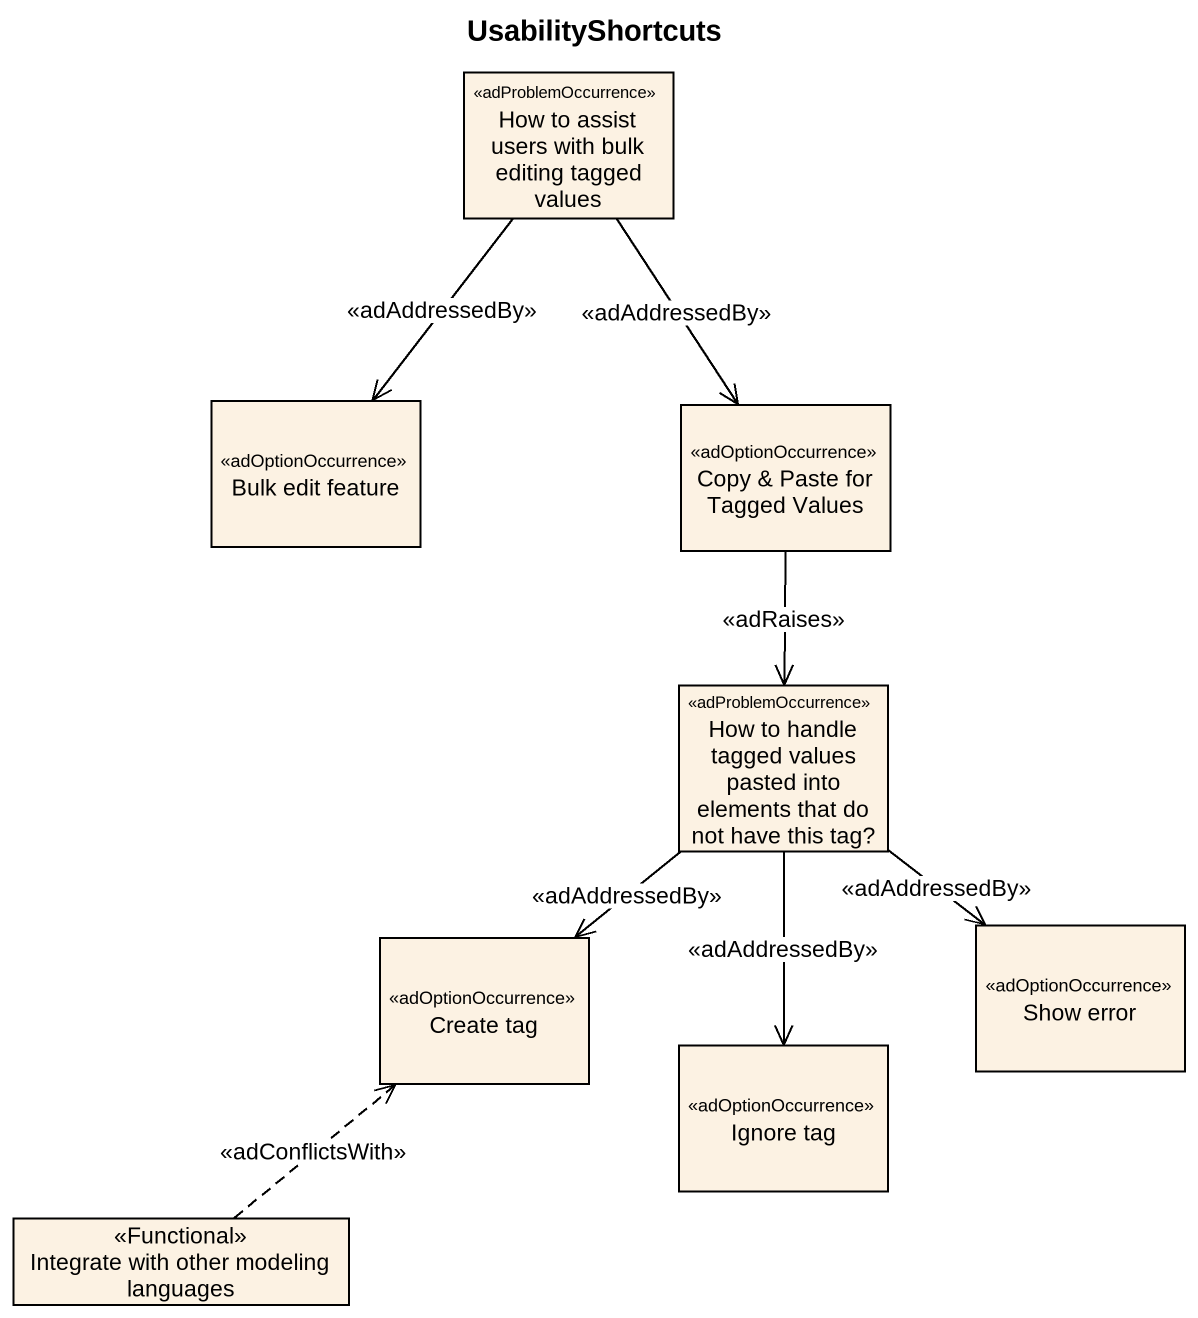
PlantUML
@startuml
title UsabilityShortcuts
hide empty description
state "How to assist users with bulk editing tagged values" as How_to_assist_users_with <<adProblemOccurrence>>
state "Bulk edit feature" as Bulk_edit_feature <<adOptionOccurrence>>
state "Copy & Paste for Tagged Values" as Copy_Paste_for_Tagged_Values <<adOptionOccurrence>>
state "How to handle tagged values pasted into elements that do not have this tag?" as How_to_handle_tagged_values <<adProblemOccurrence>>
state "Create tag" as Create_tag <<adOptionOccurrence>>
state "Show error" as Show_error <<adOptionOccurrence>>
state "Ignore tag" as Ignore_tag <<adOptionOccurrence>>
state "Integrate with other modeling languages" as Integrate_with_other <<Functional>>
How_to_assist_users_with --> Bulk_edit_feature : <<adAddressedBy>>
How_to_assist_users_with --> Copy_Paste_for_Tagged_Values : <<adAddressedBy>>
Copy_Paste_for_Tagged_Values --> How_to_handle_tagged_values : <<adRaises>>
How_to_handle_tagged_values --> Create_tag : <<adAddressedBy>>
How_to_handle_tagged_values --> Show_error : <<adAddressedBy>>
How_to_handle_tagged_values --> Ignore_tag : <<adAddressedBy>>
Integrate_with_other -up[dashed]-> Create_tag : <<adConflictsWith>>
@enduml
